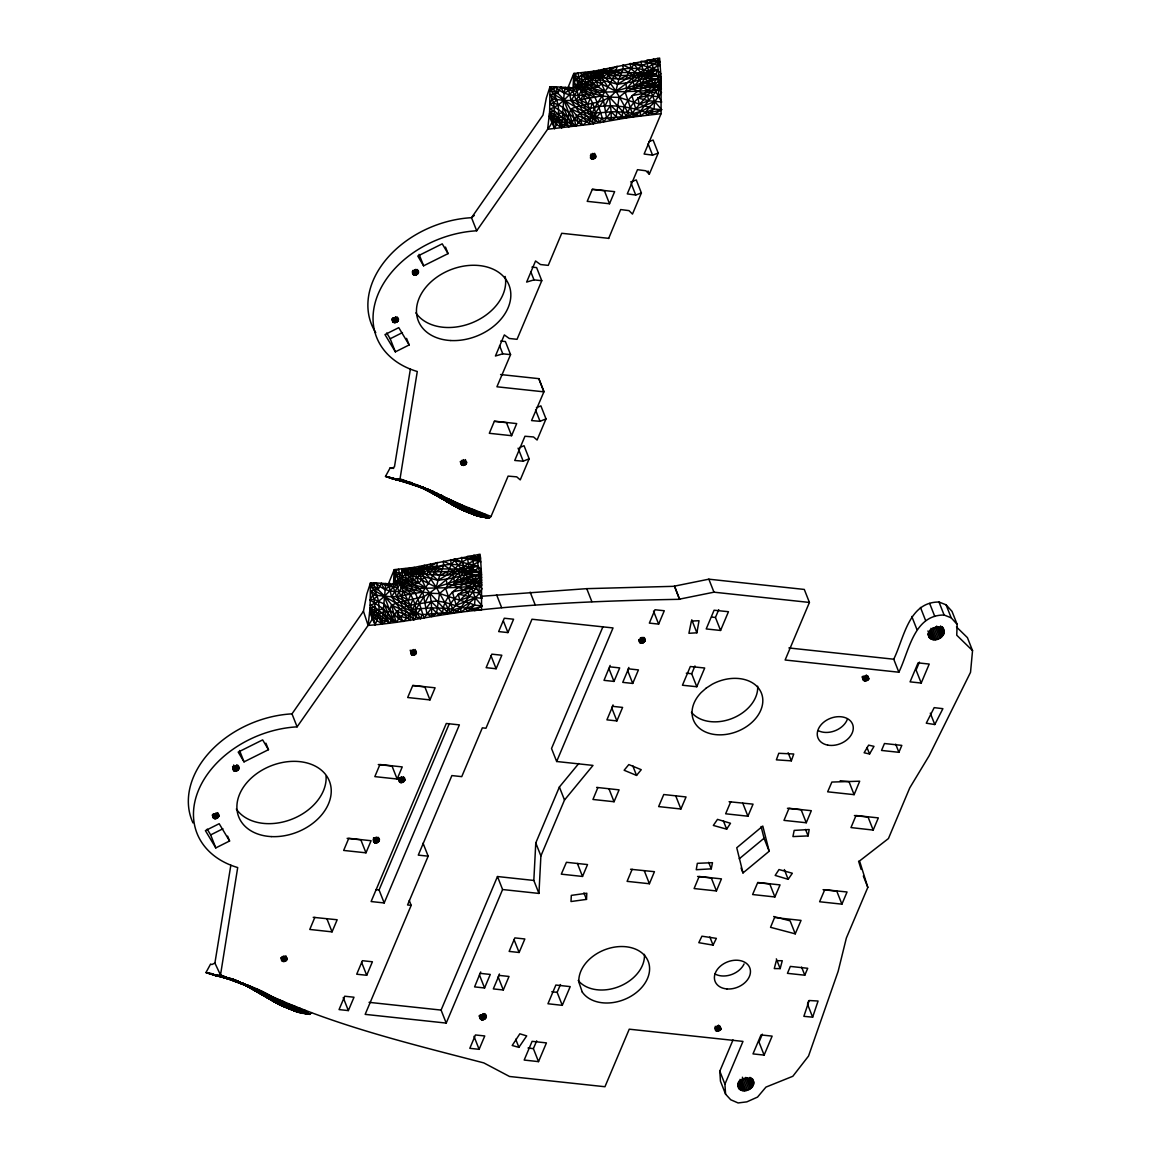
<?xml version="1.0" encoding="UTF-8"?>
<svg xmlns="http://www.w3.org/2000/svg" width="1161" height="1161" viewBox="0 0 1161 1161"><rect width="100%" height="100%" fill="white"/><g stroke="black" fill="none" stroke-linecap="round" stroke-linejoin="round"><path stroke-width="1.5" d="M387.803 585.347L394.232 569.659L414.303 567.381L480.073 554.218L480.523 558.078C458.61 565.48 443.386 584.752 423.91 596.652L414.114 612.181L403.186 621.425C394.435 607.261 383.42 593.213 370.461 582.924L366.832 594.026L363.451 611.252L368.11 625.402L370.098 607.885L370.461 582.924C387.339 582.488 405.653 588.627 419.527 575.595C435.999 561.866 464.85 560.124 481.525 574.579L481.554 609.844C443.458 613.11 406.263 622.644 368.11 625.402L297.1 726.844A93.562 68.426 -21.5 0 0 198.676 789.814A93.562 68.426 -21.5 0 0 237.7 867.557L220.503 975.008C236.38 981.698 255.739 986.792 271.369 996.24C339.215 1026.745 412.097 1044.218 483.818 1062.91L509.505 1076.479L604.954 1086.74L629.247 1029.183L742.982 1041.402L724.928 1084.171L725.581 1094.17L730.719 1099.757L738.106 1102.95L746.828 1101.862L757.523 1097.101L765.955 1087.102L792.832 1076.276L808.535 1056.046L838.14 971.351L846.354 938.044L867.818 887.381L859.561 860.969L888.441 838.547L909.76 787.869L929.148 755.767L970.523 672.335L972.541 650.624L967.418 637.636L956.49 626.955M519.577 447.551L524.046 445.722L529.169 458.769L520.259 479.885L516.718 476.852L508.112 476.112L491.03 516.456L462.542 505.325L423.155 487.388L400.748 480.291L400.037 478.84L417.278 371.505A93.562 68.426 -21.5 0 1 378.254 293.762A93.562 68.426 -21.5 0 1 476.692 230.792L547.644 129.234L549.632 111.732L550.009 86.756C566.873 86.335 585.188 92.459 599.061 79.441C615.533 65.713 644.384 63.957 661.059 78.411L661.088 113.676L644.108 154.036L652.555 155.139L658.229 153.092L653.106 140.06L648.854 141.598M394.958 569.616L397.918 579.818C408.759 588.235 417.597 603.154 416.248 617.013L413.722 619.901L403.375 607.493L396.641 596.58L393.318 587.19L394.232 569.659M554 94.389L582.924 111.325L589.309 114.257L592.241 113.067C599.323 96.914 613.327 84.013 617.028 66.293L578.555 86.495L573.665 84.608L574.216 81.952L578.41 77.381L589.353 71.895L592.008 75.552L599.061 79.441L617.565 84.216L632.963 81.807L645.037 78.338L657.286 78.788L661.407 89.005C640.524 92.067 619.466 91.4 598.365 92.329C584.476 95.376 566.684 99.222 555.93 86.959L550.169 90.166C560.603 99.585 560.357 116.695 554.595 128.595L549.124 116.085L556.685 124.488L561.634 127.754L564.173 93.388L576.175 85.682L577.467 83.665C588.308 92.067 597.146 107.001 595.782 120.846L593.256 123.734L582.924 111.325L576.19 100.412L572.866 91.022L573.781 73.491L593.837 71.227L659.622 58.05L661.059 78.411C649.899 91.763 629.886 98.627 626.098 117.972L589.788 124.358L547.644 129.234C555.829 119.525 556.424 105.506 550.154 94.68L557.744 93.359L560.792 87.22L568.687 90.152L576.959 91.443L579.455 88.425L574.506 73.448M943.835 630.481C939.917 622.876 924.954 629.639 929.235 637.505C935.2 644.152 948.842 635.227 942.543 627.23M436.754 566.176L409.891 569.325L423.736 571.778L430.775 579.092L436.275 587.335L467.636 577.032L471.743 577.148L481.989 588.671C476.155 600.861 463.849 605.345 453.907 613.095L450.25 612.239L436.275 587.335L412.46 575.334L405.668 570.298L409.818 568.048L412.474 571.72L419.527 575.595L438.016 580.369L453.429 577.975L465.503 574.506L477.737 574.942L481.859 585.159C460.975 588.235 439.917 587.568 418.831 588.482C404.928 591.544 387.135 595.39 376.396 583.127L370.62 586.32L374.466 590.557L403.375 607.493L409.775 610.425L412.706 609.22C419.789 593.082 433.793 580.181 437.494 562.461L399.021 582.648L394.13 580.761L394.667 578.105L398.862 573.549L414.303 567.381L418.453 572.46L425.739 587.916L429.86 593.184L431.195 601.587L442.631 612.616L446.55 614.125C450.352 594.78 470.365 587.93 481.525 574.579L480.523 558.078L478.1 554.624L477.926 566.06C452.688 574.158 420.18 560.836 397.918 579.818L399.921 584.593L397.425 587.611L389.138 586.305L381.258 583.388L378.196 589.512L370.62 590.847C376.875 601.659 376.28 615.678 368.11 625.402M385.728 583.446L382.085 623.921L377.151 620.656L369.59 612.253L375.061 624.749C380.271 614.43 380.518 600.498 374.466 590.557M416.248 617.013L412.576 613.995L406.8 612.108L400.647 616.462L396.104 622.369L383.449 608.901L370.185 600.092L372.71 595.027L391.518 596.783L412.706 609.22L431.602 607.885L439.119 615.33L442.631 612.616C443.923 592.386 464.284 581.821 481.641 577.409C471.801 589.12 459.234 599.613 450.25 612.239L421.893 614.648L420.659 618.653L416.248 617.013L399.921 584.593C412.344 590.165 425.855 593.764 439.555 593.489L445.635 588.38L453.037 584.868L454.938 581.676L459.741 581.98L471.671 588.076L475.183 597.697L482.12 605.839C464.763 614.866 449.002 598.684 431.195 601.587L431.602 607.885L424.128 618.044C419.136 604.678 417.176 588.337 403.23 580.181L401.88 571.647L405.581 568.6L405.668 570.298L426.697 574.55L430.281 566.945L424.258 565.465L423.736 571.778M616.302 70.008L609.83 70.792L603.793 69.297L603.27 75.625C615.054 86.77 622.064 102.095 629.784 116.071L633.456 116.942L661.088 113.676M474.602 610.483L482.12 605.839L474.486 605.157L470.089 603.198L465.88 608.553L467.52 611.441L470.553 608.843L474.602 610.483C542.666 603.096 611.136 600.571 679.548 599.308L674.497 586.131L708.849 579.179L804.297 589.44L809.42 602.443L785.126 659.999L898.861 672.219L893.738 659.216C904.085 638.086 908.628 601.848 938.988 602.022L946.07 604.808L952.005 611.354L957.128 624.357L956.751 635.212L972.541 650.624M413.722 619.901L412.576 613.995C405.784 604.373 397.642 593.91 396.641 581.85L394.667 578.105L395.016 571.038L409.935 581.342L422.807 591.994L427.03 614.227L431.703 616.506L431.602 607.885L448.799 608.408L460.728 612.253L460.917 607.566L464.966 601.877L480.567 582.604L481.757 582.735L480.465 580.137C471.729 584.215 461.294 579.107 453.037 584.868L447.145 584.346L446.172 579.484M640.262 116.1L640.466 111.412L644.515 105.724L660.116 86.436L661.291 86.567L659.999 83.984L661.175 81.255C643.833 85.653 623.457 96.232 622.165 116.448L618.653 119.177L611.15 111.732L609.394 97.031L605.273 91.763L598.002 76.307L593.837 71.227L585.217 74.144L585.115 72.432L581.414 75.48L582.764 84.013C596.71 92.169 598.67 108.51 603.662 121.876L611.15 111.732L628.333 112.254L640.262 116.1L645.414 112.399L654.02 108.989L661.668 109.671L654.717 101.529L651.205 91.908L639.29 85.812L634.486 85.522L615.823 91.168C604.91 105.375 585.739 102.066 571.096 108.916L567.831 116.942L566.394 124.517L561.634 127.754L554.392 114.358L549.632 111.732L554.45 111.035L571.168 124.648L575.638 126.201L580.181 120.294L586.334 115.94L592.125 117.827L595.782 120.846L600.193 122.5L601.427 118.48L629.784 116.071C639.058 104.896 648.346 93.185 659.999 83.984L661.277 83.955M479.435 577.583L479.696 572.562L477.926 566.06L450.628 559.646L451.266 564.827L446.332 575.334L438.016 580.369L436.275 587.335M533.828 880.444L497.474 876.526L502.597 889.529L538.951 893.433L533.828 880.444L535.772 842.944L559.384 787.013L578.773 763.488M538.951 893.433L540.895 855.933L564.507 800.016L593.01 765.404L556.656 761.5L551.533 748.497L602.98 626.635M586.494 899.398L586.813 893.23L571.314 895.378L570.994 901.531L586.494 899.398L583.925 892.911M658.969 81.415C658.708 73.694 657.416 66.264 657.634 58.471L660.058 61.91C647.62 59.617 626.621 70.763 634.486 85.522L632.571 88.7L625.169 92.227L619.089 97.321C605.403 97.611 591.878 93.997 579.455 88.425L595.782 120.846M218.761 816.125C218.834 812.511 212.681 813.803 212.84 816.923C214.161 821.248 221.998 816.604 217.571 813.106M238.832 768.597C238.905 764.997 232.737 766.275 232.911 769.395C234.435 773.865 242.228 768.742 237.671 765.114M398.339 320.073C398.426 316.46 392.258 317.751 392.433 320.857C393.753 325.196 401.604 320.523 397.135 317.026M418.41 272.545C418.482 268.931 412.329 270.223 412.489 273.328C413.824 277.682 421.675 272.995 417.205 269.497M430.281 566.945L430.455 564.115M625.706 83.331L626.679 88.192L632.571 88.7L651.277 80.994L653.077 78.658L644.587 73.027L641.641 65.829L641.061 61.243L660.304 65.785L658.127 62.172C641.96 68.644 630.104 81.502 615.823 91.168L591.994 79.18L585.217 74.144L606.245 78.397L609.119 73.375L609.989 67.948M565.262 87.278L564.173 93.388L560.792 87.22M470.553 608.843L474.486 605.157L475.183 597.697L458.29 594.171L459.741 600.252L470.089 603.198M375.758 332.656A93.562 68.426 -21.5 0 1 386.221 259.425A93.562 68.426 -21.5 0 1 471.526 217.688L543 115.084L546.367 97.858L550.009 86.756C562.621 96.218 574.347 109.685 575.638 126.201L562.998 112.733L554.392 114.358L568.672 126.897L571.168 124.648C581.588 99.483 625.01 104.156 645.414 112.399L647.054 115.273L654.02 108.989L654.717 101.529L661.523 92.503L651.277 80.994L647.17 80.864L634.486 85.522L643.267 76.133L657.474 69.907L660.827 73.723L653.454 83.418L641.119 83.113L638.347 77.323L638.434 74.855L630.815 68.659L622.847 65.016L623.225 68.992L618.784 79.558L615.823 91.168M379.255 840.462C379.429 836.892 373.349 838.039 373.392 841.101C374.568 845.629 382.753 840.753 377.964 837.226M404.739 780.119C404.913 776.535 398.833 777.681 398.876 780.743C400.037 785.271 408.222 780.41 403.447 776.869M486.038 1017.268C486.212 1013.597 479.986 1014.787 480.03 1017.921C481.38 1022.652 489.71 1017.355 484.79 1013.597M645.052 640.611C645.24 636.939 639 638.129 639.058 641.249C640.219 645.864 648.578 640.988 643.774 637.36M753.562 1081.863C750.166 1073.881 735.015 1080.122 738.585 1088.162C744.027 1095.287 758.365 1086.696 752.27 1078.613M243.897 984.151L247.786 986.168L240.588 982.54L279.366 1004.599L302.658 1013.393L283.008 1001.479L283.095 1004.076L296.215 1011.536L309.639 1014.351L311.496 1012.595M480.857 513.51L482.526 515.165L477.882 513.815L476.663 512.074L479.508 512.117L489.187 518.198L473.964 509.955L456.665 504.629L418.874 485.878C442.283 496.719 463.326 513.278 489.187 518.198L485.196 514.454L466.896 509.069L441.673 498.548L460.453 509.157L482.192 517.24L477.882 513.815L461.976 505.79L461.904 507.197L464.269 509.069L476.474 515.6L489.187 518.198L491.03 516.456M301.323 1009.678L302.992 1011.333L298.333 1009.968L297.129 1008.241L299.973 1008.27L309.639 1014.351L294.43 1006.123L277.131 1000.782L232.882 979.173C259.005 989.811 281.397 1008.982 309.639 1014.351L305.662 1010.607C282.95 1005.165 262.023 994.774 242.039 983.178L276.478 1003.06L301.236 1012.972L282.021 1004.439L243.534 983.918C263.808 995.441 283.415 1008.88 306.533 1014.104L283.095 1004.076L238.702 981.814L256.465 990.26L263.025 992.002L220.503 975.008L214.901 963.079L230.836 865.235M410.384 369.067L394.45 466.925L391.431 468.376L390.154 467.868L385.496 476.387L423.155 487.388L434.562 491.988L406.06 481.409L388.572 477.374C411.052 481.859 432.052 491.466 452.355 501.813C463.312 505.05 471.511 510.942 480.77 516.805L458.914 508.431L428.133 490.435L424.462 488.462L441.877 498.533L415.914 484.514L450.657 501.596L464.806 506.82M720.996 1029.096L720.154 1026.716L718.006 1026.498L715.321 1028.544L715.437 1030.315L717.164 1031.215L720.4 1029.996L720.996 1029.096L719.718 1025.845M808.1 835.92L809.188 829.534L794.182 830.405L792.934 836.573L808.1 835.92L805.531 829.433M696.89 632.803L699.024 620.729L691.39 621.048L688.923 633.296L696.89 632.803L691.767 619.8M868.834 678.938L868.051 676.529L865.874 676.282L863.799 677.4L863.32 680.07L865.003 680.999L868.225 679.824L868.834 678.938L867.557 675.687M711.258 868.849L712.491 862.681L697.34 863.334L696.252 869.72L711.258 868.849L708.689 862.347M655.98 74.159L633.093 75.218L623.225 68.992L607.958 75.871L617.565 84.216L625.866 79.166L628.478 72.272L633.993 64.16L633.79 62.694L657.474 69.907L655.98 74.159L645.037 78.338L639.29 85.812L655.341 85.537L659.999 83.984M780.163 968.608L782.267 960.727L776.332 960.698L774.285 968.593L780.163 968.608L776.317 958.855M423.91 596.652L399.834 602.109L391.562 605.07L396.104 622.369L391.634 620.816L374.916 607.203L370.098 607.885L374.858 610.526L389.138 623.051L391.634 620.816C395.945 603.328 417.423 605.084 431.195 601.587L426.102 608.553M593.256 123.734L592.125 117.827C585.318 108.205 577.191 97.756 576.175 85.682L574.216 81.952L573.766 77.41L574.564 74.87L578.222 73.143L580.268 85.45L605.273 91.763L581.414 75.48L581.298 72.824M808.607 1000.956L807.519 1004.178L812.642 1017.181L803.862 1016.325L809.188 1000.506L818.07 1001.029L812.642 1017.181M608.64 238.498L620.656 209.56L629.001 210.634L632.469 214.088L641.394 192.973L636.272 179.94L630.597 181.987M679.548 599.308L674.497 586.131M477.926 566.06L481.293 569.877L477.737 574.942L459.741 581.98L465.503 574.506L476.445 570.327L477.926 566.06C464.298 566.031 451.76 577.104 445.635 588.38L453.907 613.095M791.338 760.847L793.747 753.997L778.784 753.286L776.375 759.845L791.338 760.847L788.13 752.72M573.781 73.491L568.019 87.568M592.415 103.402L590.165 108.989L576.19 100.412L563.985 100.499L552.259 98.874L549.719 103.924L562.998 112.733L568.672 126.897M412.866 599.555L410.617 605.157L396.641 596.58L391.518 596.783L389.138 586.305L390.14 583.417L384.973 584.868M597.871 787.564L592.952 799.465L614.053 801.729L619.074 789.857L596.623 787.405M854.119 794.661L859.691 781.193L831.871 782.064L827.648 791.817L854.119 794.661L849.01 781.672L840.187 780.714M632.15 869.299L627.1 881.359L649.405 883.739L654.441 871.679L630.554 869.27M716.424 890.937L721.445 878.877L699.154 876.497L694.104 888.557L716.424 890.937L711.301 877.948L697.572 876.482M595.564 157.533L595.448 155.008L593.605 154.457L591.5 155.269L590.412 157.867L591.675 159.042L594.809 158.331L595.564 157.533L594.258 154.224M416.015 653.701L415.899 651.176L414.071 650.61L411.966 651.423L410.863 654.035L412.14 655.21L415.275 654.499L416.015 653.701L414.724 650.392M314.849 917.35L309.769 929.453L332.046 931.862L337.169 919.759L313.209 917.321M806.271 822.757L811.321 810.697L789.016 808.317L783.98 820.377L806.271 822.757L801.148 809.754L787.434 808.288M531.941 267.103L536.614 267.596L541.781 280.701L517.037 339.317L509.258 338.475L504.338 334.919L495.428 356.006L502.786 353.815L510.564 354.642L496.923 386.787L543.899 391.837L538.849 378.66L500.565 374.539M511.595 435.694L516.703 423.591L494.383 421.182L489.318 433.3L511.595 435.694L506.457 422.648L494.47 421.356M609.525 203.756L614.633 191.652L592.357 189.243L587.205 201.346L609.525 203.756L604.388 190.723L592.371 189.432M536.411 407.685L540.881 405.857L546.004 418.889L537.093 440.019L533.552 436.971L524.961 436.246L514.729 460.467L523.205 461.193L529.169 458.769M641.394 192.973L635.72 195.019L627.274 193.902L637.491 169.68L645.835 170.769L649.304 174.223L658.229 153.092M429.976 699.909L435.085 687.805L412.808 685.411L407.671 697.514L429.976 699.909L424.853 686.891L412.837 685.6M365.976 852.827L371.085 840.724L348.779 838.315L343.656 850.433L365.976 852.827L360.853 839.824L347.124 838.344M397.135 779.016L402.243 766.913L379.937 764.518L374.829 776.622L397.135 779.016L392.012 766.013L378.283 764.548M384.189 902.953L459.379 724.885L446.288 723.477L371.114 901.546L384.189 902.953L379.066 889.95L449.336 723.535M348.358 1010.592L354.003 997.226L344.701 996.225L339.056 1009.591L348.358 1010.592L343.235 997.589M507.952 632.585L513.583 619.234L504.295 618.232L498.649 631.584L507.952 632.585L503.468 621.222M366.702 975.284L372.405 961.772L362.421 960.698L356.717 974.21L366.702 975.284L361.579 962.295M496.124 668.751L501.828 655.225L491.843 654.165L486.14 667.677L496.124 668.751L491.001 655.747M423.039 843.191L428.162 856.179L407.555 904.97L411.183 905.362L365.164 1014.366L446.216 1023.088L502.597 889.529M446.216 1023.088L441.093 1010.085L497.474 876.526M556.656 761.5L613.037 627.941L531.985 619.234L485.966 728.237L482.337 727.845L461.744 776.636L451.876 775.577L418.279 855.12L428.162 856.179M480.712 971.96L474.588 986.894L484.572 987.967L490.276 974.442L480.291 973.368M610.135 665.413L604.01 680.346L613.995 681.42L619.698 667.909L609.714 666.82M499.448 973.977L498.185 976.981L503.308 989.985L493.323 988.911L499.027 975.385L509.011 976.459L503.308 989.985M613.037 704.916L611.774 707.92L616.897 720.923L606.913 719.849L612.616 706.338L622.601 707.412L616.897 720.923M628.87 667.43L627.608 670.434L632.73 683.437L622.746 682.363L628.449 668.838L638.434 669.912L632.73 683.437M519.127 952.484L524.845 938.973L514.86 937.899L509.142 951.41L519.127 952.484L514.004 939.496M479.116 1049.326L484.761 1035.96L475.459 1034.959L469.813 1048.325L479.116 1049.326L473.993 1036.323M658.635 624.11L664.281 610.744L654.993 609.743L649.347 623.109L658.635 624.11L653.527 611.107M582.517 876.453L587.524 864.568L566.423 862.304L561.3 874.16L582.517 876.453L577.394 863.45M696.803 686.746L704.698 668.01L690.331 666.516L682.45 685.237L696.803 686.746L691.68 673.757L694.975 665.95M720.575 630.467L728.455 611.716L714.088 610.222L706.207 628.943L720.575 630.467L715.452 617.463L718.746 609.656M725.581 1094.17L720.459 1081.181L719.805 1071.168L733.012 1039.922M898.861 672.219C909.208 651.074 913.751 614.851 944.111 615.025L951.193 617.812L957.128 624.357M762.342 1034.19L759.004 1042.099L764.127 1055.102L752.996 1053.898L761.006 1034.93L772.138 1036.12L764.127 1055.102M919.425 662.133L916.087 670.042L921.21 683.045L910.064 681.855L918.09 662.873L929.221 664.063L921.21 683.045M804.791 975.211L807.722 968.289L790.351 966.416L787.434 973.339L804.791 975.211L801.598 967.084M898.904 752.313L901.821 745.391L884.464 743.519L881.533 750.441L898.904 752.313L895.697 744.186M841.914 904.158L847.051 891.982L824.76 889.703L819.608 901.749L841.914 904.158L836.791 891.169L823.062 889.674M873.188 830.071L878.326 817.895L856.02 815.515L850.984 827.575L873.188 830.071L868.065 817.068L854.409 815.544M466.243 463.805L466.591 462.005L464.298 460.714L462.194 461.527L461.091 464.124L463.384 465.43L465.488 464.618L466.243 463.805L464.937 460.496M286.709 959.973L287.057 958.173L284.764 956.882L282.66 957.694L281.557 960.292L283.85 961.584L285.954 960.771L286.709 959.973L285.403 956.664M538.515 1061.633L546.439 1042.897L532.101 1041.33L524.177 1060.051L538.515 1061.633L533.392 1048.644L536.687 1040.837M562.272 1005.339L570.211 986.618L555.872 985.036L547.948 1003.757L562.272 1005.339L557.149 992.35L560.458 984.543M730.762 801.743L725.64 813.788L747.916 816.212L753.054 804.152L729.079 801.714M774.895 896.96L780.032 884.9L757.756 882.491L752.604 894.536L774.895 896.96L769.772 883.956L757.77 882.665M680.897 808.999L686.049 796.954L663.758 794.53L658.635 806.59L680.897 808.999L675.789 795.996M795.241 933.85L801.046 920.397L774.561 917.553L770.541 927.32L795.241 933.85L790.119 920.847L773.661 916.493M477.737 574.942L473.92 579.586L461.57 579.281L458.813 573.49L458.885 571.023L453.559 571.386L443.691 565.16L428.424 572.039L438.016 580.369L443.691 565.16L443.313 561.184L451.266 564.827L458.885 571.023L476.445 570.327M654.02 108.989L619.089 97.321L616.099 117.043L611.237 120.352L606.564 118.074L604.649 106.623L609.394 97.031L626.65 115.752M425.115 602.791L429.86 593.184L447.116 611.905M713.057 945.112L716.381 938.364L701.926 936.201L698.806 942.688L713.057 945.112L709.85 936.985M934.794 724.537L942.892 708.674L934.184 707.644L926.275 723.187L934.794 724.537L930.309 713.173M415.507 484.79L462.629 507.908L486.067 517.951L464.444 510.419L465.793 511.348L477.621 515.977L460.83 508.46L425.492 488.984M248.585 986.603L269.279 998.445L300.249 1012.624C291.44 1006.094 282.297 1000.767 271.123 997.763C252.692 988.156 234.435 978.955 214.088 974.63L217.092 975.516L205.961 972.541L210.605 964.036L211.882 964.544L214.901 963.079M869.56 753.982L874.001 746.349L868.617 745.144L864.118 752.778L869.56 753.982L866.991 747.481M574.564 74.87L589.469 85.174L602.341 95.826L603.444 100.485L593.648 116.013L582.72 125.257C571.996 119.191 566.379 105.825 553.42 103.184L549.719 103.924M598.612 70.342L600.15 75.305L604.097 81.154L598.234 86.886L580.95 91.371L576.19 100.412L602.341 95.826M419.077 566.51L420.616 571.473L424.549 577.307L418.7 583.04L401.416 587.539L396.641 596.58L422.807 591.994M397.918 579.818L396.641 581.85L384.639 589.541L381.258 583.388M726.655 829.157L730.501 823.265L717.498 819.376L713.333 825.442L726.655 829.157L723.448 821.03M518.894 1047.353L526.702 1035.902L519.838 1033.812L512.19 1045.495L518.894 1047.353L515.702 1039.226M788.159 879.312L792.339 873.246L779.016 869.545L775.171 875.423L788.159 879.312L784.328 869.56M192.987 822.888A93.562 68.426 -21.5 0 1 291.991 713.855L363.451 611.252M451.266 564.827L454.459 560.313L454.256 558.862L462.107 561.982L465.053 569.18L473.543 574.811L471.743 577.148M653.077 78.658L647.17 80.864L645.414 83.302L654.427 88.976L661.683 102.037L648.81 100.746L637.839 98.003L639.29 104.098L648.81 100.746L647.417 95.507L632.571 88.7L660.116 86.436M473.543 574.811L467.636 577.032L465.866 579.455L474.893 585.144L482.134 598.205L475.183 597.697L456.215 605.273L452.384 591.82L471.671 588.076L476.518 588.7M564.507 88.715L569.674 87.249L568.687 90.152L571.052 100.63L592.241 113.067L605.636 112.385L610.73 105.433L622.165 116.448L626.098 117.972L633.456 116.942C639.667 110.339 649.58 109.236 654.717 101.529L635.764 109.105L631.932 95.652L651.205 91.908L656.052 92.532M576.959 91.443L571.052 100.63L583.214 117.9L589.788 124.358L589.614 119.946L576.364 115.258L571.096 108.916L586.334 115.94M397.425 587.611L391.518 596.783L403.665 614.067L410.254 620.511L410.08 616.114L396.83 611.412L398.629 618.668L403.186 621.425M649.623 107.044L645.414 112.399L650.102 112.675L661.668 109.671L654.151 114.315L650.102 112.675M636.547 775.417L641.249 769.699L628.812 764.577L624.139 770.265L636.547 775.417L632.716 765.665M298.043 1012.203L299.19 1012.494L284.735 1005.237L301.889 1012.726L298.856 1012.203M600.455 112.849L596.638 117.043L589.309 114.257M420.921 609.017L417.089 613.211L409.775 610.425M554.45 111.035L549.763 108.974C562.098 105.419 568.571 93.533 578.555 86.495M374.916 607.203L370.228 605.142C382.564 601.587 389.037 589.686 399.021 582.648M244.521 984.412L240.516 982.583L262.328 994.687L256.857 991.436M285.272 1002.988L232.084 979.536M553.42 103.184L556.975 99.57L550.154 94.68M370.185 600.092L373.886 599.337L377.441 595.738L370.62 590.847M577.467 83.665C598.234 66.714 627.796 74.768 652.366 72.272M462.107 561.982L461.527 557.411L480.756 561.939L478.593 558.339L474.094 556.816C463.703 559.355 447.696 569.079 454.938 581.676L463.718 572.286L472.832 568.44M739.252 858.806L764.054 838.257L761.079 826.501M742.996 872.941L769.177 851.245L762.792 826.052L736.756 847.762L742.996 872.941L741.066 868.08M474.312 215.424L471.526 217.688L476.692 230.792M460.728 612.253L465.88 608.553L474.486 605.157M431.703 616.506L436.565 613.211L439.555 593.489L459.741 600.252L469.276 596.914L467.883 591.675L453.037 584.868L480.567 582.604M603.952 71.314L599.511 73.84L593.91 72.403L589.425 73.158L603.27 75.625M424.418 567.482L419.977 570.007L414.375 568.556M606.245 78.397L625.866 79.166L633.093 75.218L607.958 75.871M426.697 574.55L446.332 575.334L453.559 571.386L428.424 572.039M657.794 65.887C645.531 72.272 631.265 79.282 625.169 92.227L633.456 116.942M478.245 562.055L468.783 566.989L467.361 556.337L474.094 556.816L473.877 555.19L478.593 558.339L467.752 559.138M626.098 117.972L629.784 116.071M446.55 614.125L450.25 612.239M406.568 338.388L409.151 344.948L395.364 351.856L390.198 338.751L402.461 332.597M227.643 836.123L229.573 840.999L215.786 847.907L210.663 834.904L222.912 828.765M448.059 253.62L442.225 243.839L417.786 256.03L423.605 265.811L448.059 253.62L445.476 247.075M268.467 749.687L262.647 739.891L238.194 752.081L244.028 761.863L268.467 749.687L265.913 743.185M626.809 75.61L618.784 79.558L613.705 75.987L621.657 72.577M447.275 571.778L439.25 575.725L434.156 572.155L442.123 568.745M593.91 72.403L598.699 71.793L603.793 69.297M419.165 567.961L424.258 565.465M396.714 479.13L423.155 487.388L411.604 483.078L391.576 478.492L403.273 481.118L428.844 489.71L456.012 506.893L476.474 515.6L456.868 507.183L446.912 501.683L460.453 509.157L470.51 513.452L459.48 507.792L462.818 510.172L475.662 515.194L460.467 509.084L431.979 492.685M209.038 973.542L234.943 980.479L214.93 975.4L226.322 977.025L220.343 976.488L232.069 979.231L207.34 973.063L212.26 974.094M395.016 571.038L398.673 569.311L400.734 581.617L425.739 587.916L401.88 571.647L401.75 568.992M538.849 378.66L543.972 391.692L531.564 420.587L540.039 421.327L546.004 418.889M424.462 488.462L436.725 495.558L418.25 485.646L435.999 494.107L442.573 495.834L410.413 482.816L385.496 476.387L389.864 477.273L389.051 477.026M647.301 62.984L653.628 60.662L658.127 62.172L653.411 59.037L653.628 60.662L646.909 60.169L648.317 70.836L657.474 69.907M651.277 80.994L657.286 78.788M632.803 113.691L640.466 111.412M541.781 280.701L534.002 279.874L526.644 282.065L535.555 260.978L540.475 264.534L548.253 265.376L561.721 233.288L608.698 238.339M453.269 609.859L460.917 607.566M471.932 510.564L473.964 509.955M292.398 1006.718L294.43 1006.123M637.839 98.003L647.417 95.507L658.664 96.769L658.606 89.208M458.29 594.171L467.883 591.675L479.13 592.937L479.072 585.376M400.98 479.899L418.686 485.806L399.877 480.335L411.604 483.078L400.037 478.84L394.464 479.232L398.644 480.059L393.535 478.985L417.35 485.313M218.747 975.966L239.151 981.974L236.365 980.682M411.662 482.947L409.601 483.005L442.022 496.052L461.976 505.79M679.62 599.12L713.971 592.183L809.42 602.443M226.439 977.62L215.206 975.167L239.151 981.974L221.446 976.067L226.526 977.562L219.922 976.386M482.526 515.165L479.899 515.571L448.596 501.117L453.675 501.755L462.542 505.325M302.992 1011.333L300.365 1011.739L269.062 997.27L274.127 997.909L283.008 1001.479M625.866 79.166L643.267 76.133L660.928 76.394M446.332 575.334L463.718 572.286L481.394 572.547M605.636 112.385L611.15 111.732L611.237 120.352M481.467 596.275L586.74 588.656L674.425 586.305M220.503 975.008L216.251 975.443L226.322 977.025M598.699 71.793L609.83 70.792M425.506 489.173L421.414 487.112L440.57 496.879L458.522 504.063C452.616 505.572 466.359 508.736 468.434 507.778M238.702 981.814L261.022 993.047L278.974 1000.216C273.082 1001.74 286.811 1004.889 288.886 1003.946M561.706 124.822L566.394 124.517L562.592 116.985L558.064 117.421L561.706 124.822L549.4 113.952L552.825 120.12L554.595 128.595M375.061 624.749L373.276 616.273L369.866 610.12L382.172 620.99L386.86 620.685L388.296 613.11L391.562 605.07L406.8 612.108M405.305 481.568L438.205 494.064L415.304 484.95M258.671 990.217L234.493 980.639L274.127 997.909L250.674 987.242L223.739 977.286L258.671 990.217L227.701 978.099M480.465 580.137L481.742 580.108M474.573 514.845L459.48 507.792L464.037 509.708L463.384 509.128M410.53 482.889L401.517 480.843M711.867 617.086L715.452 617.463M686.296 673.191L691.68 673.757M500.725 341.044L505.398 341.537L510.564 354.642M788.885 647.954L893.738 659.216M375.801 889.602L379.066 889.95M369.053 1002.335L441.093 1010.085M456.868 507.183C429.947 490.61 476.997 517.922 481.423 516.558L464.269 509.069L479.783 516.456L464.908 510.201L420.064 486.415M551.78 991.755L557.149 992.35M528.008 1048.035L533.392 1048.644M405.973 481.452L395.146 479.304M211.534 973.571L210.315 973.44L213.798 974.34M405.857 480.872L394.464 479.232M391.576 478.492L396.627 479.362M390.154 467.868L393.652 468.434M641.641 65.829L630.162 63.478L630.815 68.659M215.612 975.472L221.214 976.459L214.93 975.4M209.502 973.179L205.961 972.541L208.864 973.136M442.022 496.052L453.675 501.755L440.179 496.182M271.369 996.24L263.634 993.352M581.414 75.48L595.114 77.656L598.234 86.886L582.764 84.013L573.766 77.41M401.88 571.647L415.58 573.81L418.7 583.04L403.23 580.181L394.218 573.578M267.378 997.85L280.904 1005.324L298.087 1012.145L280.904 1005.324L267.378 997.85L287.202 1008.082M212.042 974.659L219.11 976.227M386.874 476.895L393.434 478.274M221.969 977.011L234.943 980.479L224.813 977.664L230.981 979.057L227.977 978.041M296.113 1011.362L280.918 1005.237L271.863 999.505L296.94 1011.753L279.366 1004.599L260.63 992.336M214.045 974.79L217.092 975.516M437.233 493.28L412.605 484.297L418.715 486.459M257.698 989.433L250.674 987.242M388.572 477.374L396.931 479.609M477.577 516.035L478.724 516.326M394.74 479L423.692 488.433L418.308 485.908M399.877 480.335L414.492 484.311L404.347 481.496M578.163 122.515L576.364 115.258L580.181 120.294L586.421 121.949M400.647 616.462L406.887 618.116M412.765 484.21L418.686 485.806M237.802 981.48L225.873 978.113M451.832 504.542L469.697 513.002L464.444 510.419M272.284 1000.709L290.148 1009.17L289.495 1008.778M598.365 92.329L582.575 87.772M418.831 588.482L403.041 583.939M220.343 976.488L223.565 977.417M443.168 497.184L450.903 500.086M423.881 487.939L419.542 486.677L428.844 489.71M249.31 985.863L240.008 982.845L249.31 985.863L257.394 991.015M601.427 118.48L596.638 117.043L600.193 122.5M421.893 614.648L417.089 613.211L420.659 618.653M215.54 974.79L227.367 978.578M233.23 980.377L243.607 983.541L233.071 980.45L248.802 986.313M405.407 481.946L406.916 482.41M438.205 494.064L421.936 487.736M282.428 1001.943L262.473 992.205M244.347 984.107L238.76 982.061M442.573 495.834L437.436 494.107L439.032 495.181M263.025 992.002L257.902 990.275L259.498 991.334M419.019 485.966L430.731 490.697M477.882 513.815L467.796 510.245L466.33 507.967M298.333 1009.968L288.262 1006.413L286.796 1004.134M410.413 482.816L414.332 484.239M373.886 599.337L383.899 603.836L398.629 618.668M230.067 979.173L239.181 982.612M245.218 984.586L251.182 986.865M247.656 986.124L277.189 1003.438L289.626 1008.807L285.055 1005.977M595.578 97.553L580.95 91.371M416.044 593.706L401.416 587.539M458.232 507.255L452.224 504.788L431.457 492.351L443.676 498.882M477.519 515.397L458.508 506.399L471.366 513.264L469.799 512.538M297.971 1011.565L278.959 1002.567L295.039 1011.013L291.817 1009.431M229.805 977.997L230.865 978.418M410.399 482.25L411.923 482.86M465.793 511.348L440.266 497.459L463.312 509.969M234.798 980.406L245.74 985.283L235.523 980.45M290.25 1008.706L285.983 1007.24M417.844 485.908L425.274 489.129M470.263 513.293L458.479 508.025L448.436 501.712M290.714 1009.46L270.977 999.447M550.169 90.166L557.744 93.359L555.93 86.959M370.62 586.32L378.196 589.512L376.396 583.127M470.51 513.452L458.479 508.025M290.976 1009.606L280.918 1005.237L276.869 1002.117L295.01 1009.635L284.735 1005.237M233.013 979.245L237.715 981.234M292.253 1009.838L296.215 1011.536M239.282 981.901L236.263 980.537M242.388 983.904L252.677 988.229L256.581 990.986M425.26 489.173L428.96 490.784L418.018 485.733M464.269 509.069L474.559 513.467L456.404 505.949L460.467 509.084M233.23 979.376L237.337 981.205M245.74 985.283L238.484 981.887M416.378 484.892L420.34 486.72M235.654 980.377L242.896 983.715L238.426 981.582M269.279 998.445L290.148 1009.17L281.296 1004.628L288.712 1008.067L284.489 1005.876M418.845 485.704L423.068 487.751M281.296 1004.628L288.741 1008.154M419.455 486.14L422.444 487.562M418.816 485.748L422.749 487.62M238.063 981.437L254.825 989.84M426.421 489.231L428.336 490.16M418.25 485.646L436.942 494.862M286.245 1007.516L270.818 999.2M430.209 491.088L434.359 493.672M426 489.318L419.324 485.922L423.17 487.823M241.067 982.714L255.783 990.449L250.079 987.445M242.039 983.178L244.927 984.615M241.88 983.265L250.341 987.561M264.142 995.035L251.922 988.519M424.694 488.723L429.875 491.393M422.488 487.475L441.877 498.533L436.391 495.283M465.445 510.434L468.246 511.899L465.532 511.072M242.954 983.643L252.213 988.722L246.466 985.486M424.171 488.346L426.377 489.507M243.534 983.918L246.843 985.674M424.375 488.505L431.747 492.569L427.19 489.971M424.07 488.259L427.321 490M429.614 491.292L436.115 494.818M448.814 502.292L469.697 513.002L460.83 508.46M251.4 988.185L262.241 994.788M268.293 998.199L260.732 993.627L269.483 998.416M436.594 495.471L441.673 498.548M446.912 501.683L447.827 502.045L445.737 500.275M453.878 504.585L455.722 506.181M647.17 80.864L633.993 64.16M467.636 577.032L454.459 560.313M549.632 111.732L553.841 117.348L556.685 124.488M370.098 607.885L374.306 613.516L377.151 620.656M604.097 81.154L608.117 87.452M424.549 577.307L428.569 583.62M409.151 344.948L398.76 327.649L384.973 334.571L395.364 351.856M386.744 332.989L390.198 338.751M229.573 840.999L219.182 823.715L205.395 830.623L215.786 847.907M207.195 829.143L210.663 834.904M580.181 120.294L582.72 125.257M382.172 620.99L378.53 613.588L383.043 613.153L386.86 620.685L382.085 623.921L374.858 610.526L383.449 608.901L389.138 623.051M563.433 107.668L571.168 124.648M383.899 603.836L391.634 620.816M563.985 100.499L572.17 121.484M384.451 596.667L392.621 617.637M946.07 604.808L951.193 617.812M938.988 602.022L944.111 615.025M942.195 626.751L944.111 631.628M942.181 627.956L944.096 632.832M940.57 625.939L943.777 634.066M939.96 627.158L943.167 635.285M929.656 603.43L934.779 616.418M938.451 626.679L942.282 636.431M936.695 626.084L941.179 637.462M935.403 626.969L939.888 638.332M933.966 627.651L938.451 639.029M932.443 628.13L936.927 639.508M930.89 628.377L935.374 639.755M930.019 630.017L933.865 639.769M920.47 607.45L925.578 620.453M929.235 631.41L932.428 639.522M927.958 630.931L931.151 639.058M928.161 633.5L930.077 638.376M927.944 634.254L929.235 637.505M911.791 616.462L916.914 629.465M866.309 674.947L868.225 679.824M865.351 675.658L867.267 680.535M864.219 676.065L866.135 680.941M863.073 676.123L865.003 680.999M862.725 677.443L864.002 680.694M862.042 676.819L863.32 680.07M863.334 876.004L867.818 887.381M708.849 579.179L713.971 592.183M764.054 838.257L769.177 851.245M742.793 803.209L747.916 816.212M530.766 271.674L534.002 279.874M643.644 637.781L644.921 641.032M643.426 638.187L644.703 641.438M643.121 638.579L644.413 641.83M642.12 637.316L644.036 642.193M641.685 637.621L643.615 642.497M641.206 637.882L643.136 642.759M640.698 638.071L642.628 642.947M640.175 638.202L642.106 643.078M640.291 639.885L641.569 643.136M639.784 639.871L641.061 643.121M639.305 639.784L640.582 643.034M638.869 639.624L640.146 642.875M499.549 345.615L502.786 353.815M586.74 588.656L591.863 601.659M608.872 668.417L613.995 681.42M752.459 1079.774L753.736 1083.024M751.051 1077.756L753.605 1084.258M749.991 1077.364L753.184 1085.491M749.28 1078.554L752.488 1086.681M747.684 1078.047L751.515 1087.784M745.855 1077.393L750.34 1088.771M744.506 1078.221L748.99 1089.584M419.092 254.346L423.605 265.811M742.387 1077.219L747.51 1090.208M741.487 1079.237L745.972 1090.614M718.485 1025.119L720.4 1029.996M739.949 1079.396L744.433 1090.774M717.556 1025.831L719.472 1030.707M739.107 1080.949L742.938 1090.701M716.41 1026.266L718.34 1031.142M738.367 1082.255L741.56 1090.382M715.249 1026.339L717.164 1031.215M737.786 1083.329L740.355 1089.831M417.06 269.962L418.265 273.009M416.814 270.411L418.018 273.474M738.062 1085.84L739.339 1089.091M714.871 1027.674L716.148 1030.924M415.87 269.308L417.67 273.894M415.435 269.686L417.249 274.272M414.941 270.005L416.741 274.591M414.39 270.252L416.204 274.838M413.809 270.426L415.623 274.997M413.229 270.498L415.043 275.084M412.663 270.484L414.477 275.07M412.735 271.906L413.94 274.968M412.271 271.718L413.476 274.78M644.282 870.735L649.405 883.739M608.93 788.725L614.053 801.729M719.805 1071.168L724.928 1084.171M530.156 592.139L535.279 605.128M397.004 317.49L398.208 320.538M396.757 317.94L397.962 320.987M395.799 316.837L397.613 321.423M395.379 317.214L397.178 321.8M394.871 317.534L396.685 322.119M394.319 317.78L396.133 322.366M393.753 317.954L395.553 322.526M393.173 318.027L394.972 322.613M392.607 318.012L394.406 322.598M392.679 319.435L393.884 322.497M392.2 319.246L393.405 322.294M391.808 318.97L393.013 322.032M496.545 594.679L501.668 607.682M559.384 787.013L564.507 800.016M535.772 842.944L540.895 855.933M403.317 777.275L404.608 780.526M403.114 777.681L404.391 780.932M402.823 778.059L404.101 781.309M401.822 776.782L403.738 781.658M401.401 777.086L403.317 781.963M479.449 974.964L484.572 987.967M400.937 777.333L402.852 782.209M400.443 777.522L402.359 782.398M399.921 777.652L401.851 782.529M399.413 777.71L401.329 782.572M398.92 777.681L400.835 782.558M399.094 779.22L400.371 782.47M398.673 779.075L399.95 782.325M484.616 1014.438L485.893 1017.689M484.398 1014.845L485.675 1018.095M483.455 1013.611L485.385 1018.487M483.092 1013.974L485.008 1018.85M482.657 1014.279L484.587 1019.155M482.192 1014.54L484.108 1019.416M481.684 1014.729L483.6 1019.605M481.147 1014.859L483.078 1019.735M480.625 1014.917L482.555 1019.793M480.117 1014.903L482.033 1019.779M480.277 1016.441L481.554 1019.692M479.841 1016.281L481.133 1019.532M479.464 1016.049L480.756 1019.3M479.159 1015.773L480.451 1019.024M409.267 900.486L411.183 905.362M377.847 837.632L379.125 840.883M377.63 838.024L378.907 841.275M377.34 838.416L378.617 841.652M376.338 837.139L378.254 842.001M375.917 837.429L377.833 842.305M375.453 837.691L377.369 842.567M374.959 837.879L376.875 842.755M374.452 837.995L376.367 842.871M373.929 838.053L375.859 842.93M373.436 838.039L375.351 842.915M373.61 839.577L374.887 842.828M373.189 839.418L374.466 842.668M291.991 713.855L297.1 726.844M239.543 750.485L244.028 761.863M237.497 766.042L238.687 769.061M236.655 764.983L238.44 769.525M236.307 765.404L238.092 769.946M235.872 765.796L237.657 770.323M235.378 766.115L237.163 770.643M234.827 766.362L236.612 770.889M233.651 765.012L236.046 771.064M233.666 766.594L235.451 771.136M233.1 766.579L234.885 771.122M232.577 766.478L234.362 771.02M232.708 767.798L233.898 770.831M217.6 812.642L218.79 815.675M217.426 813.571L218.616 816.589M217.18 814.021L218.37 817.054M216.236 812.932L218.021 817.475M215.815 813.324L217.6 817.852M215.307 813.643L217.092 818.171M214.756 813.89L216.556 818.418M214.19 814.05L215.975 818.592M213.609 814.122L215.395 818.665M213.043 814.108L214.829 818.65M213.102 815.515L214.292 818.549M212.637 815.327L213.827 818.36M212.245 815.066L213.435 818.084M648.07 143.732L652.555 155.139M648.027 170.957L649.304 174.223M631.236 183.612L635.72 195.019M594.635 153.31L595.941 156.619M592.85 153.368L594.809 158.331M591.849 153.934L593.808 158.912M590.76 154.181L592.705 159.159M590.369 155.734L591.675 159.042M535.555 409.92L540.039 421.327M518.082 448.161L523.205 461.193M465.329 459.582L466.635 462.905M463.544 459.64L465.488 464.618M462.542 460.206L464.487 465.184M461.439 460.453L463.384 465.43M461.048 462.005L462.354 465.314M460.249 461.541L461.556 464.85M415.101 649.478L416.407 652.787M413.316 649.536L415.275 654.499M412.315 650.102L414.274 655.065M411.212 650.349L413.171 655.312M410.181 650.233L412.14 655.21M326.923 918.801L332.046 931.862M285.795 955.75L287.086 959.059M283.995 955.808L285.954 960.771M282.994 956.374L284.953 961.337M281.891 956.62L283.85 961.584M281.513 958.159L282.82 961.468M280.715 957.709L282.007 961.018M858.574 861.172L861.143 869.429M603.444 100.485L604.649 106.623M553.753 86.901L553.841 88.904M374.219 583.069L374.292 585.071M652.729 64.494L652.816 68.383M473.18 560.647L473.282 564.551M326.067 776.114A48.733 35.643 -21.5 0 1 290.526 819.724A48.733 35.643 -21.5 0 1 236.336 809.028M644.428 954.357A36.557 26.732 -21.5 0 1 618.9 986.632A36.557 26.732 -21.5 0 1 578.193 980.464M744.085 963.92A18.62 13.627 -21.5 0 1 714.784 973.847M847.327 719.385A18.62 13.627 -21.5 0 1 818.52 730.777M757.654 686.195A36.557 26.732 -21.5 0 1 732.112 718.47A36.557 26.732 -21.5 0 1 691.419 712.303M259.367 991.233A25.455 18.62 -21.5 0 1 257.829 990.043M429.178 594.142A25.455 18.62 -21.5 0 1 431.587 593.721M608.727 97.974A25.455 18.62 -21.5 0 1 611.136 97.568M440.614 496.11A25.455 18.62 -21.5 0 1 438.902 495.079M505.137 276.434A48.733 35.643 -21.5 0 1 472.309 322.7A48.733 35.643 -21.5 0 1 415.87 312.875M590.122 98.685L587.785 104.229L580.761 100.035L582.938 95.1L590.122 98.685M410.588 594.853L408.237 600.397L401.227 596.188L403.404 591.268L410.588 594.853M706.265 688.052L701.142 692.566A36.557 26.732 -21.5 0 0 715.597 734.623A36.557 26.732 -21.5 0 0 762.777 699.183A36.557 26.732 -21.5 0 0 712.201 684.25L706.265 688.052M249.426 986.952L238.295 982.075L249.426 986.952M591.994 79.18L585.042 78.208L585.681 82.416L593.039 83.505L591.994 79.18M412.46 575.334L405.508 574.376L406.132 578.584L413.505 579.673L412.46 575.334M257.132 991.625L252.517 988.925L257.132 991.625M582.256 992.045L578.86 982.177A36.557 26.732 -21.5 0 1 626.04 946.752A36.557 26.732 -21.5 0 1 640.495 988.809A36.557 26.732 -21.5 0 1 582.256 992.045M726.931 988.94A18.62 13.627 -21.5 0 0 750.05 968.637A18.62 13.627 -21.5 0 0 720.299 966.242A18.62 13.627 -21.5 0 0 726.931 988.94M827.619 745.086A18.62 13.627 -21.5 0 0 853.219 726.801A18.62 13.627 -21.5 0 0 824.934 721.271A18.62 13.627 -21.5 0 0 827.619 745.086M271.224 836.588A48.733 35.643 -21.5 0 0 329.797 782.209A48.733 35.643 -21.5 0 0 251.153 778.189A48.733 35.643 -21.5 0 0 271.224 836.588M450.816 340.536A48.733 35.643 -21.5 0 0 509.389 286.157A48.733 35.643 -21.5 0 0 430.731 282.123A48.733 35.643 -21.5 0 0 450.816 340.536"/></g></svg>
